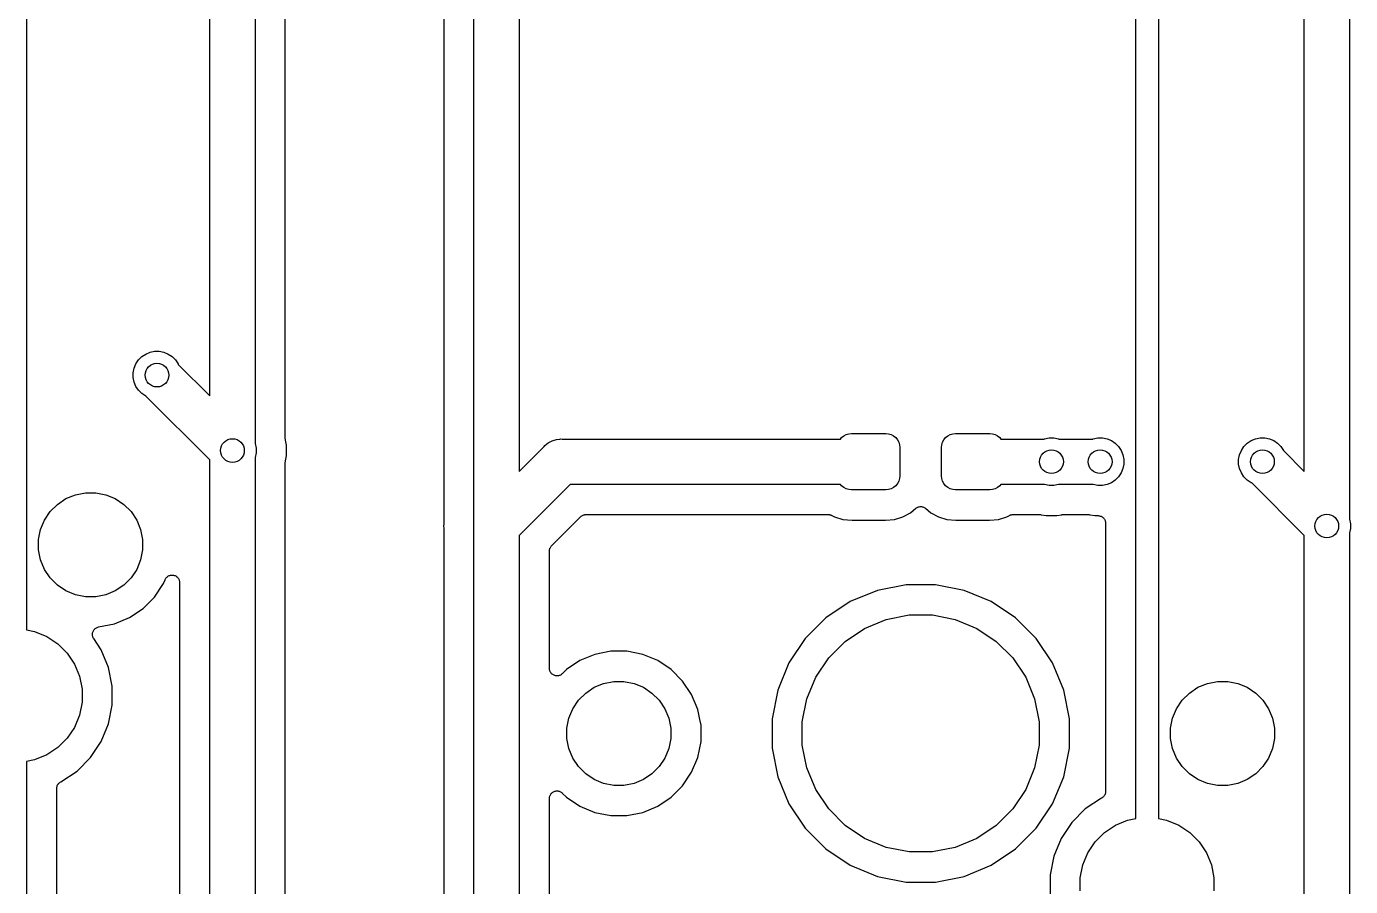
# Model space of a CAD drawing. Extents: x 1.17 to 5.78, y -4.25 to -1.29.
# Drawn here: x 3.989 to 4.866, y -2.964 to -2.394 of the extents above; entities that cross this region are included whole.
import ezdxf

# ---------------------------------------------------------------- set-up
doc = ezdxf.new("R2010")
doc.units = 0
doc.header["$MEASUREMENT"] = 0
doc.layers.add('BLACK', color=7, linetype='CONTINUOUS')

msp = doc.modelspace()

# ---------------------------------------------------------------- linework, layer by layer
at = {"layer": 'BLACK', "linetype": 'CONTINUOUS'}
for p, q in [((4.14, -1.85074), (4.14, -2.67006)), ((4.11, -2.63879), (4.11, -1.85621)), ((4.16, -2.66723), (4.16, -1.85196)), ((4.265, -1.97696), (4.265, -2.72303)), ((4.285, -2.72426), (4.285, -1.97574)), ((4.315, -1.98121), (4.315, -2.68879)), ((4.835, -2.68879), (4.835, -1.98121)), ((4.865, -1.97574), (4.865, -2.72006)), ((3.98854, -2.13111), (3.98854, -2.79372)), ((4.72349, -2.88575), (4.72349, -2.2561)), ((4.73849, -2.2561), (4.73849, -2.91872)), ((4.06277, -2.61496), (4.06496, -2.61277)), ((4.06496, -2.61277), (4.06754, -2.61104)), ((4.06754, -2.61104), (4.07041, -2.60986)), ((4.07041, -2.60986), (4.07345, -2.60925)), ((4.07345, -2.60925), (4.07655, -2.60925)), ((4.07655, -2.60925), (4.07959, -2.60986)), ((4.07959, -2.60986), (4.08246, -2.61104)), ((4.08246, -2.61104), (4.08504, -2.61277)), ((4.08504, -2.61277), (4.08723, -2.61496)), ((4.05925, -2.62345), (4.05986, -2.62041)), ((4.05986, -2.62041), (4.06104, -2.61754)), ((4.06104, -2.61754), (4.06277, -2.61496)), ((4.08723, -2.61496), (4.08896, -2.61754)), ((4.08896, -2.61754), (4.0891, -2.61789)), ((4.0891, -2.61789), (4.11, -2.63879)), ((4.05925, -2.62655), (4.05925, -2.62345)), ((4.05986, -2.62959), (4.05925, -2.62655)), ((4.06104, -2.63246), (4.05986, -2.62959)), ((4.06277, -2.63504), (4.06104, -2.63246)), ((4.06496, -2.63723), (4.06277, -2.63504)), ((4.06754, -2.63896), (4.06496, -2.63723)), ((4.06789, -2.6391), (4.06754, -2.63896)), ((4.11, -2.68121), (4.06789, -2.6391)), ((4.52782, -2.66738), (4.52861, -2.66642)), ((4.52861, -2.66642), (4.53003, -2.66526)), ((4.53003, -2.66526), (4.53165, -2.66439)), ((4.53165, -2.66439), (4.5334, -2.66386)), ((4.5334, -2.66386), (4.53522, -2.66368)), ((4.53522, -2.66368), (4.55786, -2.66368)), ((4.55786, -2.66368), (4.55969, -2.66386)), ((4.55969, -2.66386), (4.56144, -2.66439)), ((4.56144, -2.66439), (4.56306, -2.66526)), ((4.56306, -2.66526), (4.56447, -2.66642)), ((4.56447, -2.66642), (4.56564, -2.66784)), ((4.59635, -2.66784), (4.59751, -2.66642)), ((4.59751, -2.66642), (4.59893, -2.66526)), ((4.59893, -2.66526), (4.60054, -2.66439)), ((4.60054, -2.66439), (4.6023, -2.66386)), ((4.6023, -2.66386), (4.60412, -2.66368)), ((4.60412, -2.66368), (4.62676, -2.66368)), ((4.62676, -2.66368), (4.62858, -2.66386)), ((4.62858, -2.66386), (4.63034, -2.66439)), ((4.63034, -2.66439), (4.63195, -2.66526)), ((4.63195, -2.66526), (4.63337, -2.66642)), ((4.63337, -2.66642), (4.63416, -2.66738)), ((4.66302, -2.66724), (4.66607, -2.66664)), ((4.66607, -2.66664), (4.66917, -2.66664)), ((4.66917, -2.66664), (4.67221, -2.66724)), ((4.69528, -2.66724), (4.69832, -2.66664)), ((4.69832, -2.66664), (4.70142, -2.66664)), ((4.70142, -2.66664), (4.70446, -2.66724)), ((4.80279, -2.66724), (4.80583, -2.66664)), ((4.80583, -2.66664), (4.80893, -2.66664)), ((4.80893, -2.66664), (4.81198, -2.66724)), ((4.14, -2.67006), (4.14014, -2.67041)), ((4.14014, -2.67041), (4.14075, -2.67345)), ((4.14075, -2.67345), (4.14075, -2.67655)), ((4.16004, -2.66768), (4.16, -2.66723)), ((4.16008, -2.66813), (4.16004, -2.66768)), ((4.1601, -2.6682), (4.16008, -2.66813)), ((4.16075, -2.67148), (4.1601, -2.6682)), ((4.16075, -2.67852), (4.16075, -2.67148)), ((4.315, -2.68879), (4.33149, -2.6723)), ((4.33149, -2.6723), (4.33196, -2.67173)), ((4.33196, -2.67173), (4.33309, -2.6708)), ((4.33309, -2.6708), (4.33424, -2.66985)), ((4.33424, -2.66985), (4.33685, -2.66846)), ((4.33685, -2.66846), (4.33748, -2.66827)), ((4.33748, -2.66827), (4.33968, -2.6676)), ((4.33968, -2.6676), (4.34188, -2.66738)), ((4.34188, -2.66738), (4.34262, -2.66731)), ((4.34188, -2.66738), (4.34188, -2.66738)), ((4.34262, -2.66731), (4.34335, -2.66738)), ((4.34335, -2.66738), (4.52782, -2.66738)), ((4.56564, -2.66784), (4.5665, -2.66945)), ((4.5665, -2.66945), (4.56703, -2.67121)), ((4.56703, -2.67121), (4.56721, -2.67303)), ((4.56721, -2.67303), (4.56721, -2.69173)), ((4.59477, -2.67303), (4.59495, -2.67121)), ((4.59477, -2.69173), (4.59477, -2.67303)), ((4.59495, -2.67121), (4.59548, -2.66945)), ((4.59548, -2.66945), (4.59635, -2.66784)), ((4.63416, -2.66738), (4.66268, -2.66738)), ((4.66268, -2.66738), (4.66302, -2.66724)), ((4.67221, -2.66724), (4.67255, -2.66738)), ((4.67255, -2.66738), (4.69493, -2.66738)), ((4.69493, -2.66738), (4.69528, -2.66724)), ((4.70446, -2.66724), (4.70733, -2.66843)), ((4.70733, -2.66843), (4.70991, -2.67015)), ((4.70991, -2.67015), (4.7121, -2.67234)), ((4.7121, -2.67234), (4.71382, -2.67492)), ((4.71382, -2.67492), (4.71501, -2.67779)), ((4.79224, -2.67779), (4.79343, -2.67492)), ((4.79343, -2.67492), (4.79515, -2.67234)), ((4.79515, -2.67234), (4.79734, -2.67015)), ((4.79734, -2.67015), (4.79992, -2.66843)), ((4.79992, -2.66843), (4.80279, -2.66724)), ((4.81198, -2.66724), (4.81484, -2.66843)), ((4.81484, -2.66843), (4.81742, -2.67015)), ((4.81742, -2.67015), (4.81962, -2.67234)), ((4.81962, -2.67234), (4.82134, -2.67492)), ((4.82134, -2.67492), (4.82148, -2.67527)), ((4.82148, -2.67527), (4.835, -2.68879)), ((4.11, -3.32426), (4.11, -2.68121)), ((4.14014, -2.67959), (4.14, -2.67994)), ((4.14, -2.67994), (4.14, -3.31879)), ((4.14075, -2.67655), (4.14014, -2.67959)), ((4.16, -2.6827), (4.16005, -2.68225)), ((4.16, -2.68277), (4.16, -2.6827)), ((4.16, -3.30843), (4.16, -2.68277)), ((4.16, -2.68277), (4.16, -2.68277)), ((4.16, -2.68277), (4.16, -2.68277)), ((4.16, -2.68277), (4.16, -2.68277)), ((4.16005, -2.68225), (4.1601, -2.6818)), ((4.1601, -2.6818), (4.16075, -2.67852)), ((4.71501, -2.67779), (4.71562, -2.68083)), ((4.71562, -2.68393), (4.71501, -2.68698)), ((4.71562, -2.68083), (4.71562, -2.68393)), ((4.79164, -2.68083), (4.79224, -2.67779)), ((4.79164, -2.68393), (4.79164, -2.68083)), ((4.79224, -2.68698), (4.79164, -2.68393)), ((4.56721, -2.69173), (4.56703, -2.69356)), ((4.59495, -2.69356), (4.59477, -2.69173)), ((4.7121, -2.69242), (4.70991, -2.69462)), ((4.71382, -2.68984), (4.7121, -2.69242)), ((4.71501, -2.68698), (4.71382, -2.68984)), ((4.79343, -2.68984), (4.79224, -2.68698)), ((4.79515, -2.69242), (4.79343, -2.68984)), ((4.79734, -2.69462), (4.79515, -2.69242)), ((4.34883, -2.69738), (4.315, -2.73121)), ((4.52782, -2.69738), (4.34883, -2.69738)), ((4.52861, -2.69835), (4.52782, -2.69738)), ((4.53003, -2.69951), (4.52861, -2.69835)), ((4.53165, -2.70037), (4.53003, -2.69951)), ((4.5334, -2.7009), (4.53165, -2.70037)), ((4.53522, -2.70108), (4.5334, -2.7009)), ((4.55786, -2.70108), (4.53522, -2.70108)), ((4.55969, -2.7009), (4.55786, -2.70108)), ((4.56144, -2.70037), (4.55969, -2.7009)), ((4.56306, -2.69951), (4.56144, -2.70037)), ((4.56447, -2.69835), (4.56306, -2.69951)), ((4.56564, -2.69693), (4.56447, -2.69835)), ((4.5665, -2.69531), (4.56564, -2.69693)), ((4.56703, -2.69356), (4.5665, -2.69531)), ((4.59548, -2.69531), (4.59495, -2.69356)), ((4.59635, -2.69693), (4.59548, -2.69531)), ((4.59751, -2.69835), (4.59635, -2.69693)), ((4.59893, -2.69951), (4.59751, -2.69835)), ((4.60054, -2.70037), (4.59893, -2.69951)), ((4.6023, -2.7009), (4.60054, -2.70037)), ((4.60412, -2.70108), (4.6023, -2.7009)), ((4.62676, -2.70108), (4.60412, -2.70108)), ((4.62858, -2.7009), (4.62676, -2.70108)), ((4.63034, -2.70037), (4.62858, -2.7009)), ((4.63195, -2.69951), (4.63034, -2.70037)), ((4.63337, -2.69835), (4.63195, -2.69951)), ((4.63416, -2.69738), (4.63337, -2.69835)), ((4.66268, -2.69738), (4.63416, -2.69738)), ((4.66302, -2.69753), (4.66268, -2.69738)), ((4.66607, -2.69813), (4.66302, -2.69753)), ((4.66917, -2.69813), (4.66607, -2.69813)), ((4.67221, -2.69753), (4.66917, -2.69813)), ((4.67255, -2.69738), (4.67221, -2.69753)), ((4.69493, -2.69738), (4.67255, -2.69738)), ((4.69528, -2.69753), (4.69493, -2.69738)), ((4.69832, -2.69813), (4.69528, -2.69753)), ((4.70142, -2.69813), (4.69832, -2.69813)), ((4.70446, -2.69753), (4.70142, -2.69813)), ((4.70733, -2.69634), (4.70446, -2.69753)), ((4.70991, -2.69462), (4.70733, -2.69634)), ((4.79992, -2.69634), (4.79734, -2.69462)), ((4.80027, -2.69648), (4.79992, -2.69634)), ((4.835, -2.73121), (4.80027, -2.69648)), ((4.00908, -2.71063), (4.01472, -2.70686)), ((4.01472, -2.70686), (4.02099, -2.70427)), ((4.02099, -2.70427), (4.02765, -2.70294)), ((4.02765, -2.70294), (4.03443, -2.70294)), ((4.03443, -2.70294), (4.04109, -2.70427)), ((4.04109, -2.70427), (4.04736, -2.70686)), ((4.04736, -2.70686), (4.053, -2.71063)), ((4.00051, -2.72107), (4.00428, -2.71543)), ((4.00428, -2.71543), (4.00908, -2.71063)), ((4.053, -2.71063), (4.0578, -2.71543)), ((4.0578, -2.71543), (4.06157, -2.72107)), ((4.33646, -2.73803), (4.35565, -2.71885)), ((4.35565, -2.71885), (4.35566, -2.71884)), ((4.35566, -2.71884), (4.3557, -2.7188)), ((4.35566, -2.71884), (4.35566, -2.71884)), ((4.35566, -2.71884), (4.35566, -2.71884)), ((4.3557, -2.7188), (4.35606, -2.71851)), ((4.35606, -2.71851), (4.35642, -2.71822)), ((4.35642, -2.71822), (4.35644, -2.71821)), ((4.35644, -2.71821), (4.35646, -2.71819)), ((4.35646, -2.71819), (4.35687, -2.71798)), ((4.35687, -2.71798), (4.35728, -2.71776)), ((4.35728, -2.71776), (4.3573, -2.71775)), ((4.3573, -2.71775), (4.35733, -2.71774)), ((4.35733, -2.71774), (4.35777, -2.71761)), ((4.35777, -2.71761), (4.35821, -2.71748)), ((4.35821, -2.71748), (4.35824, -2.71748)), ((4.35824, -2.71748), (4.35827, -2.71747)), ((4.35827, -2.71747), (4.35873, -2.71743)), ((4.35873, -2.71743), (4.35919, -2.71738)), ((4.35919, -2.71738), (4.51979, -2.71738)), ((4.51979, -2.71738), (4.51986, -2.71738)), ((4.51986, -2.71738), (4.52007, -2.71741)), ((4.52007, -2.71741), (4.52029, -2.71741)), ((4.52029, -2.71741), (4.52056, -2.71746)), ((4.52056, -2.71746), (4.52083, -2.71749)), ((4.52083, -2.71749), (4.52104, -2.71756)), ((4.52104, -2.71756), (4.52125, -2.7176)), ((4.52125, -2.7176), (4.5215, -2.7177)), ((4.5215, -2.7177), (4.52176, -2.71779)), ((4.52176, -2.71779), (4.52195, -2.71789)), ((4.52195, -2.71789), (4.52215, -2.71797)), ((4.52215, -2.71797), (4.52395, -2.71894)), ((4.52395, -2.71894), (4.52948, -2.72062)), ((4.56361, -2.72062), (4.56913, -2.71894)), ((4.56913, -2.71894), (4.57422, -2.71622)), ((4.57422, -2.71622), (4.57782, -2.71327)), ((4.57782, -2.71327), (4.57784, -2.71325)), ((4.57784, -2.71325), (4.57787, -2.71322)), ((4.57784, -2.71325), (4.57784, -2.71325)), ((4.57784, -2.71325), (4.57784, -2.71325)), ((4.57787, -2.71322), (4.57827, -2.71297)), ((4.57827, -2.71297), (4.57866, -2.71271)), ((4.57866, -2.71271), (4.57868, -2.7127)), ((4.57868, -2.7127), (4.57869, -2.71269)), ((4.57869, -2.71269), (4.57913, -2.71252)), ((4.57913, -2.71252), (4.57956, -2.71234)), ((4.57956, -2.71234), (4.57958, -2.71234)), ((4.57958, -2.71234), (4.5796, -2.71233)), ((4.5796, -2.71233), (4.58006, -2.71224)), ((4.58006, -2.71224), (4.58052, -2.71215)), ((4.58052, -2.71215), (4.58054, -2.71215)), ((4.58054, -2.71215), (4.58056, -2.71215)), ((4.58056, -2.71215), (4.58103, -2.71215)), ((4.58103, -2.71215), (4.58149, -2.71216)), ((4.58149, -2.71216), (4.58151, -2.71216)), ((4.58151, -2.71216), (4.58153, -2.71216)), ((4.58153, -2.71216), (4.58199, -2.71226)), ((4.58199, -2.71226), (4.58245, -2.71235)), ((4.58245, -2.71235), (4.58247, -2.71236)), ((4.58247, -2.71236), (4.58249, -2.71236)), ((4.58249, -2.71236), (4.58292, -2.71255)), ((4.58292, -2.71255), (4.58335, -2.71272)), ((4.58335, -2.71272), (4.58337, -2.71273)), ((4.58337, -2.71273), (4.58339, -2.71274)), ((4.58339, -2.71274), (4.58378, -2.71301)), ((4.58378, -2.71301), (4.58416, -2.71327)), ((4.58416, -2.71327), (4.58776, -2.71622)), ((4.58776, -2.71622), (4.59285, -2.71894)), ((4.59285, -2.71894), (4.59838, -2.72062)), ((4.6325, -2.72062), (4.63803, -2.71894)), ((4.63803, -2.71894), (4.63983, -2.71797)), ((4.63983, -2.71797), (4.6399, -2.71794)), ((4.6399, -2.71794), (4.6401, -2.71786)), ((4.6401, -2.71786), (4.64029, -2.71776)), ((4.64029, -2.71776), (4.64055, -2.71768)), ((4.64055, -2.71768), (4.6408, -2.71758)), ((4.6408, -2.71758), (4.64101, -2.71754)), ((4.64101, -2.71754), (4.64122, -2.71748)), ((4.64122, -2.71748), (4.64149, -2.71745)), ((4.64149, -2.71745), (4.64176, -2.7174)), ((4.64176, -2.7174), (4.64198, -2.7174)), ((4.64198, -2.7174), (4.64219, -2.71738)), ((4.64219, -2.71738), (4.65984, -2.71738)), ((4.65984, -2.71738), (4.65985, -2.71738)), ((4.65985, -2.71738), (4.65985, -2.71738)), ((4.65985, -2.71738), (4.65985, -2.71738)), ((4.65985, -2.71738), (4.65991, -2.71738)), ((4.65991, -2.71738), (4.66037, -2.71743)), ((4.66037, -2.71743), (4.66082, -2.71748)), ((4.66082, -2.71748), (4.6641, -2.71813)), ((4.6641, -2.71813), (4.67114, -2.71813)), ((4.67114, -2.71813), (4.67441, -2.71748)), ((4.67441, -2.71748), (4.67442, -2.71748)), ((4.67442, -2.71748), (4.67448, -2.71747)), ((4.67442, -2.71748), (4.67442, -2.71748)), ((4.67448, -2.71747), (4.67494, -2.71743)), ((4.67494, -2.71743), (4.67539, -2.71738)), ((4.67539, -2.71738), (4.69209, -2.71738)), ((4.69209, -2.71738), (4.6921, -2.71738)), ((4.6921, -2.71738), (4.6921, -2.71738)), ((4.6921, -2.71738), (4.6921, -2.71738)), ((4.6921, -2.71738), (4.69216, -2.71738)), ((4.69216, -2.71738), (4.69262, -2.71743)), ((4.69262, -2.71743), (4.69307, -2.71748)), ((4.69307, -2.71748), (4.69635, -2.71813)), ((4.69635, -2.71813), (4.69849, -2.71813)), ((4.69849, -2.71813), (4.69852, -2.71813)), ((4.69852, -2.71813), (4.69853, -2.71813)), ((4.69853, -2.71813), (4.69853, -2.71813)), ((4.69853, -2.71813), (4.69856, -2.71813)), ((4.69856, -2.71813), (4.69903, -2.71818)), ((4.69903, -2.71818), (4.6995, -2.71823)), ((4.6995, -2.71823), (4.69951, -2.71824)), ((4.69951, -2.71824), (4.69953, -2.71824)), ((4.69953, -2.71824), (4.69998, -2.71838)), ((4.69998, -2.71838), (4.70043, -2.71852)), ((4.70043, -2.71852), (4.70044, -2.71853)), ((4.70044, -2.71853), (4.70046, -2.71854)), ((4.70046, -2.71854), (4.70087, -2.71876)), ((4.70087, -2.71876), (4.70129, -2.71899)), ((4.70129, -2.71899), (4.7013, -2.719)), ((4.7013, -2.719), (4.70132, -2.71901)), ((4.70132, -2.71901), (4.70168, -2.71931)), ((4.70168, -2.71931), (4.70204, -2.71961)), ((3.99659, -2.734), (3.99791, -2.72734)), ((3.99791, -2.72734), (4.00051, -2.72107)), ((4.06157, -2.72107), (4.06416, -2.72734)), ((4.06416, -2.72734), (4.06549, -2.734)), ((4.26498, -2.72353), (4.26483, -2.725)), ((4.26483, -2.725), (4.26498, -2.72647)), ((4.265, -2.7231), (4.26498, -2.72331)), ((4.26498, -2.72331), (4.26498, -2.72353)), ((4.26498, -2.72647), (4.26498, -2.72654)), ((4.26498, -2.72654), (4.26498, -2.72675)), ((4.26498, -2.72675), (4.265, -2.72696)), ((4.265, -2.72303), (4.265, -2.7231)), ((4.265, -2.72696), (4.265, -3.29803)), ((4.28493, -2.725), (4.285, -2.72426)), ((4.285, -2.72574), (4.28493, -2.725)), ((4.285, -3.29926), (4.285, -2.72574)), ((4.52948, -2.72062), (4.53547, -2.72121)), ((4.53547, -2.72121), (4.55762, -2.72121)), ((4.55762, -2.72121), (4.56361, -2.72062)), ((4.59838, -2.72062), (4.60437, -2.72121)), ((4.60437, -2.72121), (4.62651, -2.72121)), ((4.62651, -2.72121), (4.6325, -2.72062)), ((4.70204, -2.71961), (4.70205, -2.71962)), ((4.70205, -2.71962), (4.70206, -2.71963)), ((4.70206, -2.71963), (4.70236, -2.72)), ((4.70236, -2.72), (4.70266, -2.72036)), ((4.70266, -2.72036), (4.70266, -2.72038)), ((4.70266, -2.72038), (4.70267, -2.72039)), ((4.70267, -2.72039), (4.70289, -2.72081)), ((4.70289, -2.72081), (4.70311, -2.72123)), ((4.70311, -2.72123), (4.70312, -2.72124)), ((4.70312, -2.72124), (4.70313, -2.72126)), ((4.70313, -2.72126), (4.70326, -2.72171)), ((4.70326, -2.72171), (4.7034, -2.72216)), ((4.7034, -2.72216), (4.7034, -2.72218)), ((4.7034, -2.72218), (4.7034, -2.72219)), ((4.7034, -2.72219), (4.70345, -2.72266)), ((4.70345, -2.72266), (4.70349, -2.72313)), ((4.70349, -2.72313), (4.70349, -2.88452)), ((4.865, -2.72006), (4.86514, -2.72041)), ((4.86514, -2.72041), (4.86575, -2.72345)), ((4.86575, -2.72655), (4.86514, -2.72959)), ((4.86575, -2.72345), (4.86575, -2.72655)), ((3.99659, -2.74078), (3.99659, -2.734)), ((4.06549, -2.734), (4.06549, -2.74078)), ((4.315, -2.73121), (4.315, -3.29379)), ((4.835, -3.27426), (4.835, -2.73121)), ((4.86514, -2.72959), (4.865, -2.72994)), ((4.865, -2.72994), (4.865, -3.32426)), ((3.99791, -2.74744), (3.99659, -2.74078)), ((4.06549, -2.74078), (4.06416, -2.74744)), ((4.335, -2.7415), (4.33505, -2.74104)), ((4.335, -2.74155), (4.335, -2.7415)), ((4.335, -2.74157), (4.335, -2.74155)), ((4.335, -2.74155), (4.335, -2.74155)), ((4.335, -2.74155), (4.335, -2.74155)), ((4.335, -2.8193), (4.335, -2.74157)), ((4.33505, -2.74104), (4.3351, -2.74058)), ((4.3351, -2.74058), (4.33511, -2.74056)), ((4.33511, -2.74053), (4.33525, -2.74009)), ((4.33511, -2.74056), (4.33511, -2.74053)), ((4.33525, -2.74009), (4.33538, -2.73965)), ((4.33538, -2.73965), (4.3354, -2.73962)), ((4.3354, -2.7396), (4.33563, -2.73919)), ((4.3354, -2.73962), (4.3354, -2.7396)), ((4.33563, -2.73919), (4.33585, -2.73879)), ((4.33585, -2.73879), (4.33586, -2.73877)), ((4.33586, -2.73877), (4.33587, -2.73874)), ((4.33587, -2.73874), (4.33617, -2.73839)), ((4.33617, -2.73839), (4.33646, -2.73803)), ((4.00051, -2.75371), (3.99791, -2.74744)), ((4.00428, -2.75935), (4.00051, -2.75371)), ((4.06157, -2.75371), (4.0578, -2.75935)), ((4.06416, -2.74744), (4.06157, -2.75371)), ((4.00908, -2.76415), (4.00428, -2.75935)), ((4.0578, -2.75935), (4.053, -2.76415)), ((4.07333, -2.7721), (4.07929, -2.76318)), ((4.07929, -2.76318), (4.08038, -2.76055)), ((4.08038, -2.76055), (4.0804, -2.7605)), ((4.0804, -2.7605), (4.08041, -2.76049)), ((4.0804, -2.7605), (4.0804, -2.7605)), ((4.0804, -2.7605), (4.0804, -2.7605)), ((4.08041, -2.76049), (4.08065, -2.76005)), ((4.08065, -2.76005), (4.08087, -2.75964)), ((4.08087, -2.75964), (4.08088, -2.75964)), ((4.08088, -2.75963), (4.08119, -2.75926)), ((4.08088, -2.75964), (4.08088, -2.75963)), ((4.08119, -2.75926), (4.0815, -2.75889)), ((4.0815, -2.75889), (4.08151, -2.75889)), ((4.08151, -2.75889), (4.08188, -2.75859)), ((4.08151, -2.75889), (4.08151, -2.75889)), ((4.08188, -2.75859), (4.08226, -2.75828)), ((4.08226, -2.75828), (4.08227, -2.75828)), ((4.08227, -2.75828), (4.08269, -2.75806)), ((4.08227, -2.75828), (4.08227, -2.75828)), ((4.08269, -2.75806), (4.08313, -2.75783)), ((4.08313, -2.75783), (4.08313, -2.75783)), ((4.08313, -2.75783), (4.08314, -2.75783)), ((4.08314, -2.75783), (4.08361, -2.75769)), ((4.08361, -2.75769), (4.08406, -2.75755)), ((4.08406, -2.75755), (4.08407, -2.75755)), ((4.08407, -2.75755), (4.08456, -2.75751)), ((4.08407, -2.75755), (4.08407, -2.75755)), ((4.08456, -2.75751), (4.08503, -2.75747)), ((4.08503, -2.75747), (4.08504, -2.75747)), ((4.08504, -2.75747), (4.08504, -2.75747)), ((4.08504, -2.75747), (4.08552, -2.75752)), ((4.08552, -2.75752), (4.08601, -2.75757)), ((4.08601, -2.75757), (4.08601, -2.75757)), ((4.08601, -2.75757), (4.08601, -2.75757)), ((4.08601, -2.75757), (4.08648, -2.75771)), ((4.08648, -2.75771), (4.08694, -2.75786)), ((4.08694, -2.75786), (4.08694, -2.75786)), ((4.08694, -2.75786), (4.08695, -2.75786)), ((4.08695, -2.75786), (4.08738, -2.75809)), ((4.08738, -2.75809), (4.0878, -2.75832)), ((4.0878, -2.75832), (4.0878, -2.75832)), ((4.0878, -2.75832), (4.0878, -2.75833)), ((4.0878, -2.75833), (4.08818, -2.75864)), ((4.08818, -2.75864), (4.08855, -2.75894)), ((4.08855, -2.75894), (4.08855, -2.75895)), ((4.08855, -2.75895), (4.08855, -2.75895)), ((4.08855, -2.75895), (4.08886, -2.75933)), ((4.08886, -2.75933), (4.08916, -2.7597)), ((4.08916, -2.7597), (4.08917, -2.7597)), ((4.08917, -2.7597), (4.08917, -2.75971)), ((4.08917, -2.75971), (4.08939, -2.76013)), ((4.08939, -2.76013), (4.08962, -2.76056)), ((4.08962, -2.76056), (4.08962, -2.76056)), ((4.08962, -2.76056), (4.08963, -2.76057)), ((4.08963, -2.76057), (4.08977, -2.76103)), ((4.08977, -2.76103), (4.0899, -2.76149)), ((4.0899, -2.76149), (4.08991, -2.7615)), ((4.08991, -2.7615), (4.08991, -2.7615)), ((4.08991, -2.7615), (4.08995, -2.76198)), ((4.08995, -2.76198), (4.09, -2.76247)), ((4.09, -2.76247), (4.09, -3.32303)), ((4.01472, -2.76792), (4.00908, -2.76415)), ((4.02099, -2.77052), (4.01472, -2.76792)), ((4.02765, -2.77184), (4.02099, -2.77052)), ((4.03443, -2.77184), (4.02765, -2.77184)), ((4.04109, -2.77052), (4.03443, -2.77184)), ((4.04736, -2.76792), (4.04109, -2.77052)), ((4.053, -2.76415), (4.04736, -2.76792)), ((4.55226, -2.76767), (4.53433, -2.77509)), ((4.57129, -2.76388), (4.55226, -2.76767)), ((4.59069, -2.76388), (4.57129, -2.76388)), ((4.60972, -2.76767), (4.59069, -2.76388)), ((4.62765, -2.77509), (4.60972, -2.76767)), ((4.05683, -2.78564), (4.06575, -2.77968)), ((4.06575, -2.77968), (4.07333, -2.7721)), ((4.53433, -2.77509), (4.5182, -2.78587)), ((4.64378, -2.78587), (4.62765, -2.77509)), ((4.04692, -2.78975), (4.05683, -2.78564)), ((4.5182, -2.78587), (4.50448, -2.79959)), ((4.54381, -2.79282), (4.55809, -2.7869)), ((4.55809, -2.7869), (4.57326, -2.78388)), ((4.57326, -2.78388), (4.58872, -2.78388)), ((4.58872, -2.78388), (4.60389, -2.7869)), ((4.60389, -2.7869), (4.61817, -2.79282)), ((4.6575, -2.79959), (4.64378, -2.78587)), ((3.98854, -2.79372), (3.99396, -2.7948)), ((3.99396, -2.7948), (4.00202, -2.79814)), ((4.00202, -2.79814), (4.00927, -2.80299)), ((4.03223, -2.79672), (4.03229, -2.79625)), ((4.03224, -2.79673), (4.03223, -2.79672)), ((4.03223, -2.79674), (4.03224, -2.79673)), ((4.03228, -2.79722), (4.03223, -2.79674)), ((4.03232, -2.79769), (4.03228, -2.79722)), ((4.03229, -2.79625), (4.03234, -2.79577)), ((4.03232, -2.7977), (4.03232, -2.79769)), ((4.03232, -2.79771), (4.03232, -2.7977)), ((4.03246, -2.79817), (4.03232, -2.79771)), ((4.03234, -2.79575), (4.03248, -2.7953)), ((4.03234, -2.79576), (4.03234, -2.79575)), ((4.03234, -2.79577), (4.03234, -2.79576)), ((4.03259, -2.79863), (4.03246, -2.79817)), ((4.03248, -2.7953), (4.03262, -2.79484)), ((4.03262, -2.79484), (4.03263, -2.79483)), ((4.03263, -2.79482), (4.03286, -2.7944)), ((4.03263, -2.79483), (4.03263, -2.79482)), ((4.03286, -2.7944), (4.03309, -2.79398)), ((4.03309, -2.79398), (4.0331, -2.79397)), ((4.0331, -2.79396), (4.03341, -2.79359)), ((4.0331, -2.79397), (4.0331, -2.79396)), ((4.03341, -2.79359), (4.03371, -2.79323)), ((4.03371, -2.79323), (4.03372, -2.79322)), ((4.03372, -2.79322), (4.03373, -2.79321)), ((4.03373, -2.79321), (4.0341, -2.79291)), ((4.0341, -2.79291), (4.03446, -2.79261)), ((4.03446, -2.79261), (4.03448, -2.7926)), ((4.03448, -2.7926), (4.03449, -2.7926)), ((4.03449, -2.7926), (4.03491, -2.79237)), ((4.03491, -2.79237), (4.03533, -2.79215)), ((4.03533, -2.79215), (4.03534, -2.79215)), ((4.03534, -2.79215), (4.03535, -2.79214)), ((4.03535, -2.79214), (4.0358, -2.79201)), ((4.0358, -2.79201), (4.03626, -2.79187)), ((4.03626, -2.79187), (4.04692, -2.78975)), ((4.53095, -2.80141), (4.54381, -2.79282)), ((4.61817, -2.79282), (4.63103, -2.80141)), ((4.00927, -2.80299), (4.01544, -2.80916)), ((4.0326, -2.79864), (4.03259, -2.79863)), ((4.0326, -2.79865), (4.0326, -2.79864)), ((4.03282, -2.79906), (4.0326, -2.79865)), ((4.03304, -2.79949), (4.03282, -2.79906)), ((4.03305, -2.79951), (4.03304, -2.79949)), ((4.03308, -2.79955), (4.03305, -2.79951)), ((4.03305, -2.79951), (4.03305, -2.79951)), ((4.03305, -2.79951), (4.03305, -2.79951)), ((4.03801, -2.80694), (4.03308, -2.79955)), ((4.04286, -2.81864), (4.03801, -2.80694)), ((4.50448, -2.79959), (4.4937, -2.81573)), ((4.52002, -2.81234), (4.53095, -2.80141)), ((4.63103, -2.80141), (4.64197, -2.81234)), ((4.66828, -2.81573), (4.6575, -2.79959)), ((4.01544, -2.80916), (4.02029, -2.81641)), ((4.3552, -2.81413), (4.34628, -2.82009)), ((4.36511, -2.81003), (4.3552, -2.81413)), ((4.37563, -2.80793), (4.36511, -2.81003)), ((4.38635, -2.80793), (4.37563, -2.80793)), ((4.39687, -2.81003), (4.38635, -2.80793)), ((4.40678, -2.81413), (4.39687, -2.81003)), ((4.4157, -2.82009), (4.40678, -2.81413)), ((4.4937, -2.81573), (4.48628, -2.83365)), ((4.51143, -2.8252), (4.52002, -2.81234)), ((4.64197, -2.81234), (4.65056, -2.8252)), ((4.67571, -2.83365), (4.66828, -2.81573)), ((4.02029, -2.81641), (4.02363, -2.82447)), ((4.02363, -2.82447), (4.02533, -2.83303)), ((4.04533, -2.83106), (4.04286, -2.81864)), ((4.33505, -2.81978), (4.335, -2.8193)), ((4.33509, -2.82026), (4.33505, -2.81978)), ((4.3351, -2.82027), (4.33509, -2.82026)), ((4.33509, -2.82026), (4.33509, -2.82026)), ((4.33523, -2.82073), (4.3351, -2.82027)), ((4.33537, -2.82119), (4.33523, -2.82073)), ((4.33537, -2.8212), (4.33537, -2.82119)), ((4.33538, -2.82121), (4.33537, -2.8212)), ((4.3356, -2.82163), (4.33538, -2.82121)), ((4.33583, -2.82205), (4.3356, -2.82163)), ((4.33583, -2.82206), (4.33583, -2.82205)), ((4.33584, -2.82207), (4.33583, -2.82206)), ((4.33614, -2.82244), (4.33584, -2.82207)), ((4.33644, -2.82281), (4.33614, -2.82244)), ((4.33645, -2.82282), (4.33644, -2.82281)), ((4.33682, -2.82313), (4.33645, -2.82282)), ((4.33645, -2.82282), (4.33645, -2.82282)), ((4.33719, -2.82344), (4.33682, -2.82313)), ((4.3372, -2.82344), (4.33719, -2.82344)), ((4.3372, -2.82345), (4.3372, -2.82344)), ((4.33763, -2.82367), (4.3372, -2.82345)), ((4.33805, -2.8239), (4.33763, -2.82367)), ((4.33805, -2.82391), (4.33805, -2.8239)), ((4.33806, -2.82391), (4.33805, -2.82391)), ((4.33852, -2.82405), (4.33806, -2.82391)), ((4.33898, -2.8242), (4.33852, -2.82405)), ((4.33899, -2.8242), (4.33898, -2.8242)), ((4.33947, -2.82425), (4.33899, -2.8242)), ((4.33899, -2.8242), (4.33899, -2.8242)), ((4.33995, -2.8243), (4.33947, -2.82425)), ((4.33996, -2.8243), (4.33995, -2.8243)), ((4.33997, -2.8243), (4.33996, -2.8243)), ((4.34044, -2.82426), (4.33997, -2.8243)), ((4.34092, -2.82422), (4.34044, -2.82426)), ((4.34093, -2.82421), (4.34092, -2.82422)), ((4.34094, -2.82421), (4.34093, -2.82421)), ((4.34139, -2.82408), (4.34094, -2.82421)), ((4.34186, -2.82394), (4.34139, -2.82408)), ((4.34187, -2.82394), (4.34186, -2.82394)), ((4.34186, -2.82394), (4.34186, -2.82394)), ((4.3423, -2.82371), (4.34187, -2.82394)), ((4.34272, -2.82349), (4.3423, -2.82371)), ((4.34273, -2.82349), (4.34272, -2.82349)), ((4.34274, -2.82349), (4.34273, -2.82349)), ((4.34311, -2.82318), (4.34274, -2.82349)), ((4.34349, -2.82289), (4.34311, -2.82318)), ((4.3435, -2.82287), (4.34349, -2.82289)), ((4.34354, -2.82284), (4.3435, -2.82287)), ((4.3435, -2.82287), (4.3435, -2.82287)), ((4.3435, -2.82287), (4.3435, -2.82287)), ((4.34628, -2.82009), (4.34354, -2.82284)), ((4.42328, -2.82767), (4.4157, -2.82009)), ((4.02533, -2.83303), (4.02533, -2.84175)), ((4.04533, -2.84372), (4.04533, -2.83106)), ((4.35903, -2.83563), (4.36467, -2.83186)), ((4.36467, -2.83186), (4.37094, -2.82926)), ((4.37094, -2.82926), (4.3776, -2.82793)), ((4.3776, -2.82793), (4.38438, -2.82793)), ((4.38438, -2.82793), (4.39104, -2.82926)), ((4.39104, -2.82926), (4.39731, -2.83186)), ((4.39731, -2.83186), (4.40295, -2.83563)), ((4.42924, -2.83659), (4.42328, -2.82767)), ((4.50551, -2.83949), (4.51143, -2.8252)), ((4.65056, -2.8252), (4.65647, -2.83949)), ((4.75903, -2.83563), (4.76467, -2.83186)), ((4.76467, -2.83186), (4.77094, -2.82926)), ((4.77094, -2.82926), (4.7776, -2.82793)), ((4.7776, -2.82793), (4.78438, -2.82793)), ((4.78438, -2.82793), (4.79104, -2.82926)), ((4.79104, -2.82926), (4.79731, -2.83186)), ((4.79731, -2.83186), (4.80295, -2.83563)), ((4.02533, -2.84175), (4.02363, -2.85031)), ((4.35046, -2.84607), (4.35423, -2.84042)), ((4.35423, -2.84042), (4.35903, -2.83563)), ((4.40295, -2.83563), (4.40775, -2.84042)), ((4.40775, -2.84042), (4.41152, -2.84607)), ((4.43335, -2.8465), (4.42924, -2.83659)), ((4.48628, -2.83365), (4.48249, -2.85268)), ((4.50249, -2.85465), (4.50551, -2.83949)), ((4.65647, -2.83949), (4.65949, -2.85465)), ((4.67949, -2.85268), (4.67571, -2.83365)), ((4.75046, -2.84607), (4.75423, -2.84042)), ((4.75423, -2.84042), (4.75903, -2.83563)), ((4.80295, -2.83563), (4.80775, -2.84042)), ((4.80775, -2.84042), (4.81152, -2.84607)), ((4.02363, -2.85031), (4.02029, -2.85837)), ((4.04286, -2.85614), (4.04533, -2.84372)), ((4.34787, -2.85234), (4.35046, -2.84607)), ((4.41152, -2.84607), (4.41412, -2.85234)), ((4.43467, -2.85317), (4.43335, -2.8465)), ((4.74787, -2.85234), (4.75046, -2.84607)), ((4.81152, -2.84607), (4.81412, -2.85234)), ((4.02029, -2.85837), (4.01544, -2.86563)), ((4.03801, -2.86784), (4.04286, -2.85614)), ((4.34654, -2.85899), (4.34787, -2.85234)), ((4.34654, -2.86578), (4.34654, -2.85899)), ((4.41412, -2.85234), (4.41544, -2.85899)), ((4.41544, -2.85899), (4.41544, -2.86578)), ((4.43544, -2.85702), (4.43467, -2.85317)), ((4.43544, -2.86775), (4.43544, -2.85702)), ((4.48249, -2.85268), (4.48249, -2.87208)), ((4.50249, -2.87012), (4.50249, -2.85465)), ((4.65949, -2.85465), (4.65949, -2.87012)), ((4.67949, -2.87208), (4.67949, -2.85268)), ((4.74654, -2.85899), (4.74787, -2.85234)), ((4.74654, -2.86578), (4.74654, -2.85899)), ((4.81412, -2.85234), (4.81544, -2.85899)), ((4.81544, -2.85899), (4.81544, -2.86578)), ((4.01544, -2.86563), (4.00927, -2.87179)), ((4.03098, -2.87838), (4.03801, -2.86784)), ((4.34787, -2.87243), (4.34654, -2.86578)), ((4.41544, -2.86578), (4.41412, -2.87243)), ((4.43335, -2.87827), (4.43544, -2.86775)), ((4.74787, -2.87243), (4.74654, -2.86578)), ((4.81544, -2.86578), (4.81412, -2.87243)), ((4.00202, -2.87664), (3.99396, -2.87998)), ((4.00927, -2.87179), (4.00202, -2.87664)), ((4.35046, -2.8787), (4.34787, -2.87243)), ((4.41412, -2.87243), (4.41152, -2.8787)), ((4.48249, -2.87208), (4.48628, -2.89111)), ((4.50551, -2.88528), (4.50249, -2.87012)), ((4.65949, -2.87012), (4.65647, -2.88528)), ((4.67571, -2.89111), (4.67949, -2.87208)), ((4.75046, -2.8787), (4.74787, -2.87243)), ((4.81412, -2.87243), (4.81152, -2.8787)), ((3.99396, -2.87998), (3.98854, -2.88106)), ((3.98854, -2.88106), (3.98854, -3.54368)), ((4.02202, -2.88733), (4.03098, -2.87838)), ((4.35423, -2.88434), (4.35046, -2.8787)), ((4.35903, -2.88914), (4.35423, -2.88434)), ((4.40775, -2.88434), (4.40295, -2.88914)), ((4.41152, -2.8787), (4.40775, -2.88434)), ((4.42924, -2.88817), (4.43335, -2.87827)), ((4.51143, -2.89957), (4.50551, -2.88528)), ((4.65647, -2.88528), (4.65056, -2.89957)), ((4.70349, -2.88452), (4.70349, -2.88453)), ((4.70349, -2.88453), (4.70349, -2.90085)), ((4.72349, -2.91872), (4.72349, -2.88575)), ((4.72349, -2.88575), (4.72349, -2.88575)), ((4.75423, -2.88434), (4.75046, -2.8787)), ((4.75903, -2.88914), (4.75423, -2.88434)), ((4.80775, -2.88434), (4.80295, -2.88914)), ((4.81152, -2.8787), (4.80775, -2.88434)), ((4.01041, -2.89506), (4.01077, -2.89477)), ((4.01077, -2.89477), (4.01078, -2.89476)), ((4.01078, -2.89476), (4.0108, -2.89475)), ((4.0108, -2.89475), (4.01121, -2.89453)), ((4.01121, -2.89453), (4.01137, -2.89445)), ((4.01137, -2.89445), (4.02202, -2.88733)), ((4.36467, -2.89291), (4.35903, -2.88914)), ((4.37094, -2.89551), (4.36467, -2.89291)), ((4.39731, -2.89291), (4.39104, -2.89551)), ((4.40295, -2.88914), (4.39731, -2.89291)), ((4.42328, -2.89709), (4.42924, -2.88817)), ((4.48628, -2.89111), (4.4937, -2.90904)), ((4.66828, -2.90904), (4.67571, -2.89111)), ((4.76467, -2.89291), (4.75903, -2.88914)), ((4.77094, -2.89551), (4.76467, -2.89291)), ((4.79731, -2.89291), (4.79104, -2.89551)), ((4.80295, -2.88914), (4.79731, -2.89291)), ((4.00854, -2.89886), (4.00859, -2.89839)), ((4.00854, -2.8989), (4.00854, -2.89886)), ((4.00854, -2.89893), (4.00854, -2.8989)), ((4.00854, -2.8989), (4.00854, -2.8989)), ((4.00854, -2.8989), (4.00854, -2.8989)), ((4.00854, -3.43025), (4.00854, -2.89893)), ((4.00859, -2.89839), (4.00864, -2.89793)), ((4.00864, -2.89793), (4.00865, -2.89791)), ((4.00865, -2.89789), (4.00879, -2.89745)), ((4.00865, -2.89791), (4.00865, -2.89789)), ((4.00879, -2.89745), (4.00893, -2.897)), ((4.00893, -2.897), (4.00894, -2.89698)), ((4.00894, -2.89696), (4.00917, -2.89655)), ((4.00894, -2.89698), (4.00894, -2.89696)), ((4.00917, -2.89655), (4.00939, -2.89614)), ((4.00939, -2.89614), (4.0094, -2.89612)), ((4.0094, -2.89612), (4.00941, -2.89611)), ((4.00941, -2.89611), (4.00971, -2.89575)), ((4.00971, -2.89575), (4.01001, -2.89539)), ((4.01001, -2.89539), (4.01003, -2.89537)), ((4.01003, -2.89537), (4.01004, -2.89536)), ((4.01004, -2.89536), (4.01041, -2.89506)), ((4.33525, -2.90397), (4.3354, -2.90351)), ((4.3354, -2.9035), (4.33563, -2.90308)), ((4.3354, -2.90351), (4.3354, -2.9035)), ((4.3354, -2.9035), (4.3354, -2.9035)), ((4.33563, -2.90308), (4.33586, -2.90266)), ((4.33586, -2.90266), (4.33587, -2.90265)), ((4.33587, -2.90264), (4.33618, -2.90228)), ((4.33587, -2.90265), (4.33587, -2.90264)), ((4.33618, -2.90228), (4.33649, -2.90191)), ((4.33649, -2.90191), (4.3365, -2.9019)), ((4.3365, -2.90189), (4.33687, -2.90159)), ((4.3365, -2.9019), (4.3365, -2.90189)), ((4.33687, -2.90159), (4.33725, -2.90129)), ((4.33725, -2.90129), (4.33726, -2.90129)), ((4.33726, -2.90128), (4.33769, -2.90106)), ((4.33726, -2.90129), (4.33726, -2.90128)), ((4.33769, -2.90106), (4.33811, -2.90084)), ((4.33811, -2.90084), (4.33812, -2.90083)), ((4.33812, -2.90083), (4.33813, -2.90083)), ((4.33813, -2.90083), (4.33859, -2.90069)), ((4.33859, -2.90069), (4.33905, -2.90056)), ((4.33905, -2.90056), (4.33906, -2.90055)), ((4.33905, -2.90056), (4.33905, -2.90056)), ((4.33906, -2.90055), (4.33954, -2.90051)), ((4.33954, -2.90051), (4.34002, -2.90047)), ((4.34002, -2.90047), (4.34003, -2.90047)), ((4.34003, -2.90047), (4.34003, -2.90047)), ((4.34003, -2.90047), (4.34051, -2.90052)), ((4.34051, -2.90052), (4.34099, -2.90056)), ((4.34099, -2.90056), (4.341, -2.90057)), ((4.341, -2.90057), (4.34101, -2.90057)), ((4.34101, -2.90057), (4.34147, -2.90071)), ((4.34147, -2.90071), (4.34192, -2.90085)), ((4.34192, -2.90085), (4.34193, -2.90085)), ((4.34193, -2.90085), (4.34194, -2.90086)), ((4.34194, -2.90086), (4.34237, -2.90109)), ((4.34237, -2.90109), (4.34278, -2.90131)), ((4.34278, -2.90131), (4.34279, -2.90132)), ((4.34279, -2.90132), (4.3428, -2.90132)), ((4.3428, -2.90132), (4.34316, -2.90162)), ((4.34316, -2.90162), (4.34354, -2.90193)), ((4.34354, -2.90193), (4.34628, -2.90468)), ((4.3776, -2.89683), (4.37094, -2.89551)), ((4.38438, -2.89683), (4.3776, -2.89683)), ((4.39104, -2.89551), (4.38438, -2.89683)), ((4.4157, -2.90468), (4.42328, -2.89709)), ((4.52002, -2.91242), (4.51143, -2.89957)), ((4.65056, -2.89957), (4.64197, -2.91242)), ((4.70286, -2.90322), (4.70264, -2.90363)), ((4.70309, -2.90281), (4.70286, -2.90322)), ((4.7031, -2.90277), (4.70309, -2.90279)), ((4.70309, -2.90279), (4.70309, -2.90281)), ((4.70324, -2.90233), (4.7031, -2.90277)), ((4.70338, -2.90188), (4.70324, -2.90233)), ((4.70339, -2.90184), (4.70338, -2.90186)), ((4.70338, -2.90186), (4.70338, -2.90188)), ((4.70344, -2.90138), (4.70339, -2.90184)), ((4.70349, -2.90091), (4.70344, -2.90138)), ((4.70349, -2.90085), (4.70349, -2.90087)), ((4.70349, -2.90087), (4.70349, -2.90087)), ((4.70349, -2.90087), (4.70349, -2.90087)), ((4.70349, -2.90087), (4.70349, -2.90091)), ((4.7776, -2.89683), (4.77094, -2.89551)), ((4.78438, -2.89683), (4.7776, -2.89683)), ((4.79104, -2.89551), (4.78438, -2.89683)), ((4.335, -2.9054), (4.33505, -2.90492)), ((4.335, -2.90541), (4.335, -2.9054)), ((4.335, -2.90541), (4.335, -2.90541)), ((4.335, -2.90541), (4.335, -2.90541)), ((4.335, -2.90547), (4.335, -2.90541)), ((4.335, -3.28343), (4.335, -2.90547)), ((4.33505, -2.90492), (4.33511, -2.90444)), ((4.33511, -2.90443), (4.33525, -2.90397)), ((4.33511, -2.90444), (4.33511, -2.90443)), ((4.33511, -2.90444), (4.33511, -2.90444)), ((4.34628, -2.90468), (4.3552, -2.91064)), ((4.3552, -2.91064), (4.36511, -2.91474)), ((4.39687, -2.91474), (4.40678, -2.91064)), ((4.40678, -2.91064), (4.4157, -2.90468)), ((4.4937, -2.90904), (4.50448, -2.92517)), ((4.6575, -2.92517), (4.66828, -2.90904)), ((4.70066, -2.90533), (4.69001, -2.91245)), ((4.70082, -2.90524), (4.70066, -2.90533)), ((4.70123, -2.90503), (4.70082, -2.90524)), ((4.70125, -2.90502), (4.70123, -2.90503)), ((4.70127, -2.905), (4.70125, -2.90502)), ((4.70162, -2.90471), (4.70127, -2.905)), ((4.70199, -2.90442), (4.70162, -2.90471)), ((4.702, -2.9044), (4.70199, -2.90442)), ((4.70202, -2.90439), (4.702, -2.9044)), ((4.70232, -2.90403), (4.70202, -2.90439)), ((4.70262, -2.90367), (4.70232, -2.90403)), ((4.70263, -2.90365), (4.70262, -2.90367)), ((4.70264, -2.90363), (4.70263, -2.90365)), ((4.36511, -2.91474), (4.37563, -2.91683)), ((4.37563, -2.91683), (4.38635, -2.91683)), ((4.38635, -2.91683), (4.39687, -2.91474)), ((4.53095, -2.92336), (4.52002, -2.91242)), ((4.64197, -2.91242), (4.63103, -2.92336)), ((4.69001, -2.91245), (4.68105, -2.9214)), ((4.71001, -2.92313), (4.71807, -2.91979)), ((4.71807, -2.91979), (4.72349, -2.91872)), ((4.73849, -2.91872), (4.74391, -2.91979)), ((4.74391, -2.91979), (4.75197, -2.92313)), ((4.50448, -2.92517), (4.5182, -2.93889)), ((4.54381, -2.93195), (4.53095, -2.92336)), ((4.63103, -2.92336), (4.61817, -2.93195)), ((4.64378, -2.93889), (4.6575, -2.92517)), ((4.68105, -2.9214), (4.67402, -2.93193)), ((4.69659, -2.93415), (4.70276, -2.92798)), ((4.70276, -2.92798), (4.71001, -2.92313)), ((4.75197, -2.92313), (4.75923, -2.92798)), ((4.75923, -2.92798), (4.76539, -2.93415)), ((4.55809, -2.93787), (4.54381, -2.93195)), ((4.57326, -2.94088), (4.55809, -2.93787)), ((4.60389, -2.93787), (4.58872, -2.94088)), ((4.61817, -2.93195), (4.60389, -2.93787)), ((4.67402, -2.93193), (4.66917, -2.94363)), ((4.69174, -2.9414), (4.69659, -2.93415)), ((4.76539, -2.93415), (4.77024, -2.9414)), ((4.5182, -2.93889), (4.53433, -2.94967)), ((4.58872, -2.94088), (4.57326, -2.94088)), ((4.62765, -2.94967), (4.64378, -2.93889)), ((4.66917, -2.94363), (4.6667, -2.95605)), ((4.6884, -2.94946), (4.69174, -2.9414)), ((4.77024, -2.9414), (4.77358, -2.94946)), ((4.53433, -2.94967), (4.55226, -2.9571)), ((4.60972, -2.9571), (4.62765, -2.94967)), ((4.6667, -2.95605), (4.6667, -2.96872)), ((4.6867, -2.95802), (4.6884, -2.94946)), ((4.77358, -2.94946), (4.77528, -2.95802)), ((4.55226, -2.9571), (4.57129, -2.96088)), ((4.57129, -2.96088), (4.59069, -2.96088)), ((4.59069, -2.96088), (4.60972, -2.9571)), ((4.6867, -2.96675), (4.6867, -2.95802)), ((4.77528, -2.95802), (4.77528, -2.96675))]:
    msp.add_line(p, q, dxfattribs=at)
at = {"layer": 'BLACK'}
for centre in [(4.075, -2.625), (4.125, -2.675), (4.66762, -2.68238), (4.69987, -2.68238), (4.80738, -2.68238), (4.85, -2.725)]:
    msp.add_circle(centre, 0.00787, dxfattribs=at)

doc.saveas('drawing.dxf')
